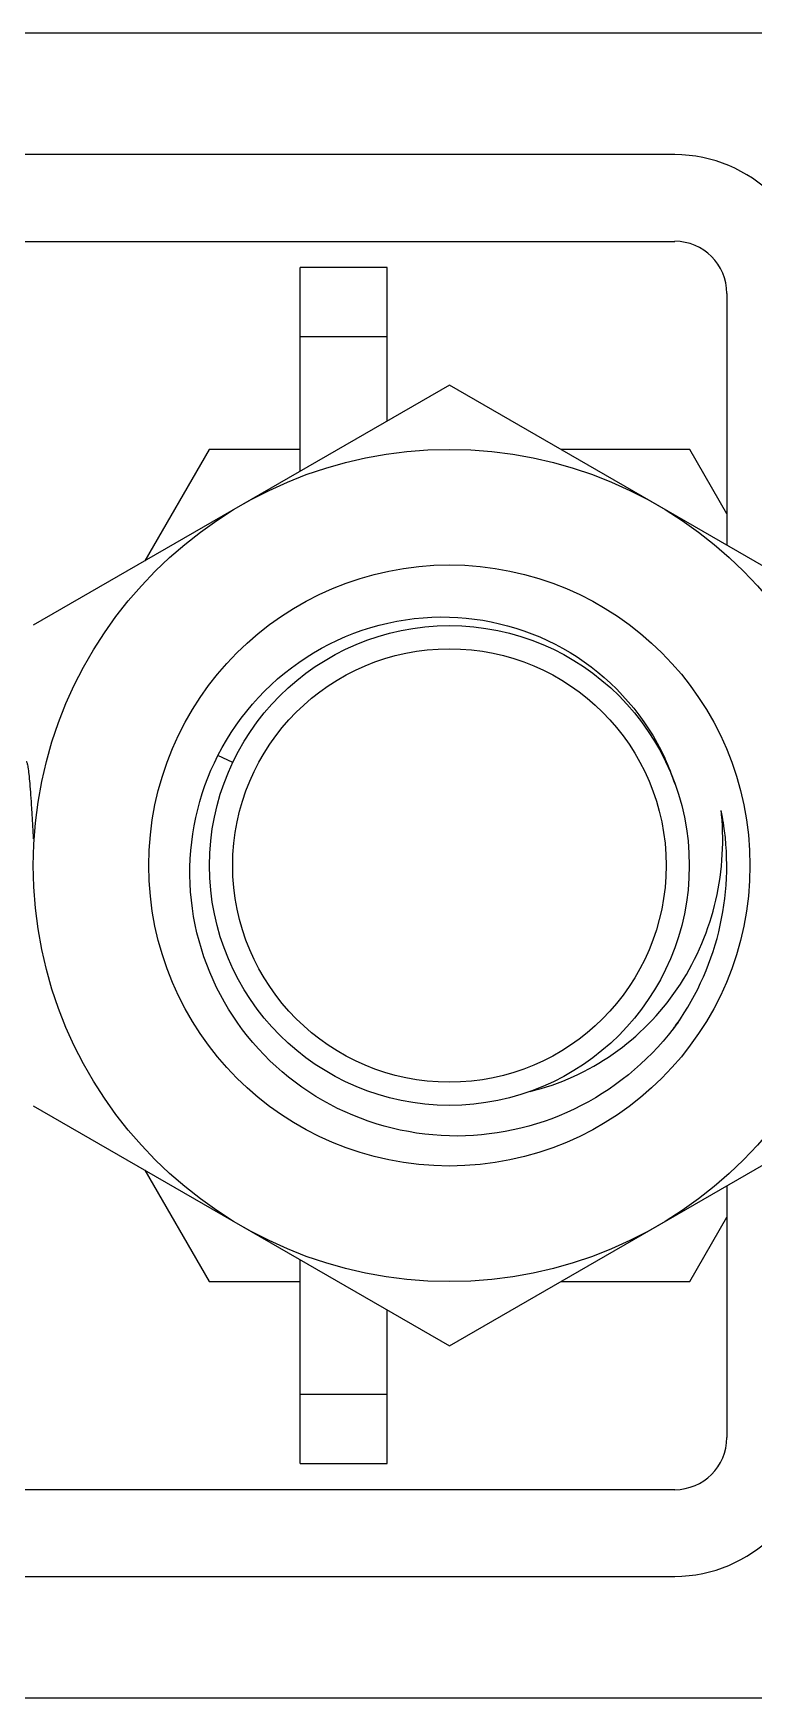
# Model space of a CAD drawing. Extents: x 27938 to 1507990, y 110129 to 923079.
# Drawn here: x 458371.6 to 458556.4, y 358362.8 to 358789.9 of the extents above; entities that cross this region are included whole.
import ezdxf

# ---------------------------------------------------------------- set-up
doc = ezdxf.new("R2010")
doc.units = 0
doc.header["$LTSCALE"] = 1000
doc.header["$MEASUREMENT"] = 0

msp = doc.modelspace()

# ---------------------------------------------------------------- linework, layer by layer
at = {"linetype": 'Continuous'}
for p, q in [((458690.02, 358789.9), (458315.96, 358789.9)), ((458536.18, 358758.76), (458242.56, 358758.76)), ((458242.56, 358736.51), (458536.18, 358736.51)), ((458462.33, 358729.84), (458440.08, 358729.84)), ((458440.08, 358677.56), (458440.08, 358729.84)), ((458462.33, 358690.4), (458462.33, 358729.84)), ((458549.52, 358723.17), (458549.52, 358658.55)), ((458462.33, 358712.04), (458440.08, 358712.04)), ((458478.34, 358699.65), (458371.57, 358638)), ((458585.11, 358638), (458478.34, 358699.65)), ((458416.7, 358683.13), (458400.18, 358654.52)), ((458440.08, 358683.13), (458416.7, 358683.13)), ((458539.99, 358683.13), (458506.95, 358683.13)), ((458549.52, 358666.61), (458539.99, 358683.13)), ((458422.76, 358602.8), (458418.95, 358604.61)), ((458533.62, 358603.9), (458533.68, 358603.77)), ((458371.57, 358514.71), (458478.34, 358453.07)), ((458478.34, 358453.07), (458585.11, 358514.71)), ((458400.18, 358498.2), (458416.7, 358469.59)), ((458549.52, 358494.17), (458549.52, 358429.55)), ((458539.99, 358469.59), (458549.52, 358486.11)), ((458440.08, 358422.88), (458440.08, 358475.16)), ((458416.7, 358469.59), (458440.08, 358469.59)), ((458506.95, 358469.59), (458539.99, 358469.59)), ((458462.33, 358422.88), (458462.33, 358462.32)), ((458440.08, 358440.67), (458462.33, 358440.67)), ((458440.08, 358422.88), (458462.33, 358422.88)), ((458536.18, 358416.2), (458242.56, 358416.2)), ((458242.56, 358393.96), (458536.18, 358393.96)), ((458315.96, 358362.82), (458690.02, 358362.82))]:
    msp.add_line(p, q, dxfattribs=at)
for radius in [106.77, 77.12, 61.55, 55.61]:
    msp.add_circle((458478.34, 358576.36), radius, dxfattribs=at)
for centre, radius, start, end in [((458536.18, 358723.17), 35.59, 0, 90), ((458536.18, 358723.17), 13.35, 0, 90), ((458477.61, 358578), 61.7, 18.159, 24.6875), ((458478.34, 358576.36), 71.16, 326.4585, 11.4585), ((458477.89, 358583.05), 70.58, 5.1831, 6.0541), ((458478.58, 358576.41), 70.91, 10.0541, 11.458), ((458478.31, 358576.36), 71.19, 7.6522, 10.0536), ((458478.3, 358576.4), 71.21, 323.0314, 324.3178), ((458479.43, 358577.8), 71.07, 322.4074, 323.2582), ((458478.49, 358576.26), 70.98, 324.3173, 326.4575), ((458479.53, 358577.72), 70.94, 323.2578, 325.0125), ((458536.18, 358429.55), 35.59, 270, 0), ((458536.18, 358429.55), 13.35, 270, 0)]:
    msp.add_arc(centre, radius, start, end, dxfattribs=at)
for points, knots in [([(458418.95, 358604.61), (458424.4, 358615.31), (458441.64, 358634.04), (458466.34, 358640.44), (458478.34, 358640.11)], [0, 0, 0, 0, 0.500108, 1, 1, 1, 1]), ([(458478.34, 358640.11), (458489.79, 358639.78), (458512.97, 358632.7), (458528.81, 358614.29), (458533.62, 358603.9)], [0, 0, 0, 0, 0.500095, 1, 1, 1, 1]), ([(458369.73, 358603.05), (458369.78, 358603.04), (458369.88, 358602.89), (458369.98, 358602.6), (458370.09, 358602.14), (458370.26, 358601.19), (458370.45, 358599.59), (458370.67, 358597.23), (458370.9, 358594.32), (458371.12, 358590.93), (458371.35, 358587.16), (458371.5, 358584.52), (458371.57, 358583.16)], [0, 0, 0, 0, 0.007976, 0.023399, 0.047119, 0.079188, 0.167777, 0.287121, 0.434165, 0.605074, 0.795358, 1, 1, 1, 1]), ([(458478.34, 358506.97), (458467.11, 358507.26), (458444.4, 358513.53), (458419.21, 358537.97), (458408.82, 358571.51), (458413.85, 358594.61), (458418.95, 358604.61)], [0, 0, 0, 0, 0.250101, 0.50014, 0.750107, 1, 1, 1, 1]), ([(458499.06, 358518.4), (458506.64, 358520.21), (458521.24, 358526.83), (458537.95, 358543.92), (458547.69, 358565.72), (458548.89, 358581.65), (458548.19, 358589.43)], [0, 0, 0, 0, 0.249708, 0.499636, 0.749734, 1, 1, 1, 1]), ([(458535.74, 358534.44), (458529.09, 358525.8), (458511.5, 358511.41), (458489.24, 358506.69), (458478.34, 358506.97)], [0, 0, 0, 0, 0.500072, 1, 1, 1, 1])]:
    msp.add_open_spline(points, degree=3, knots=knots, dxfattribs=at)

doc.saveas('drawing.dxf')
